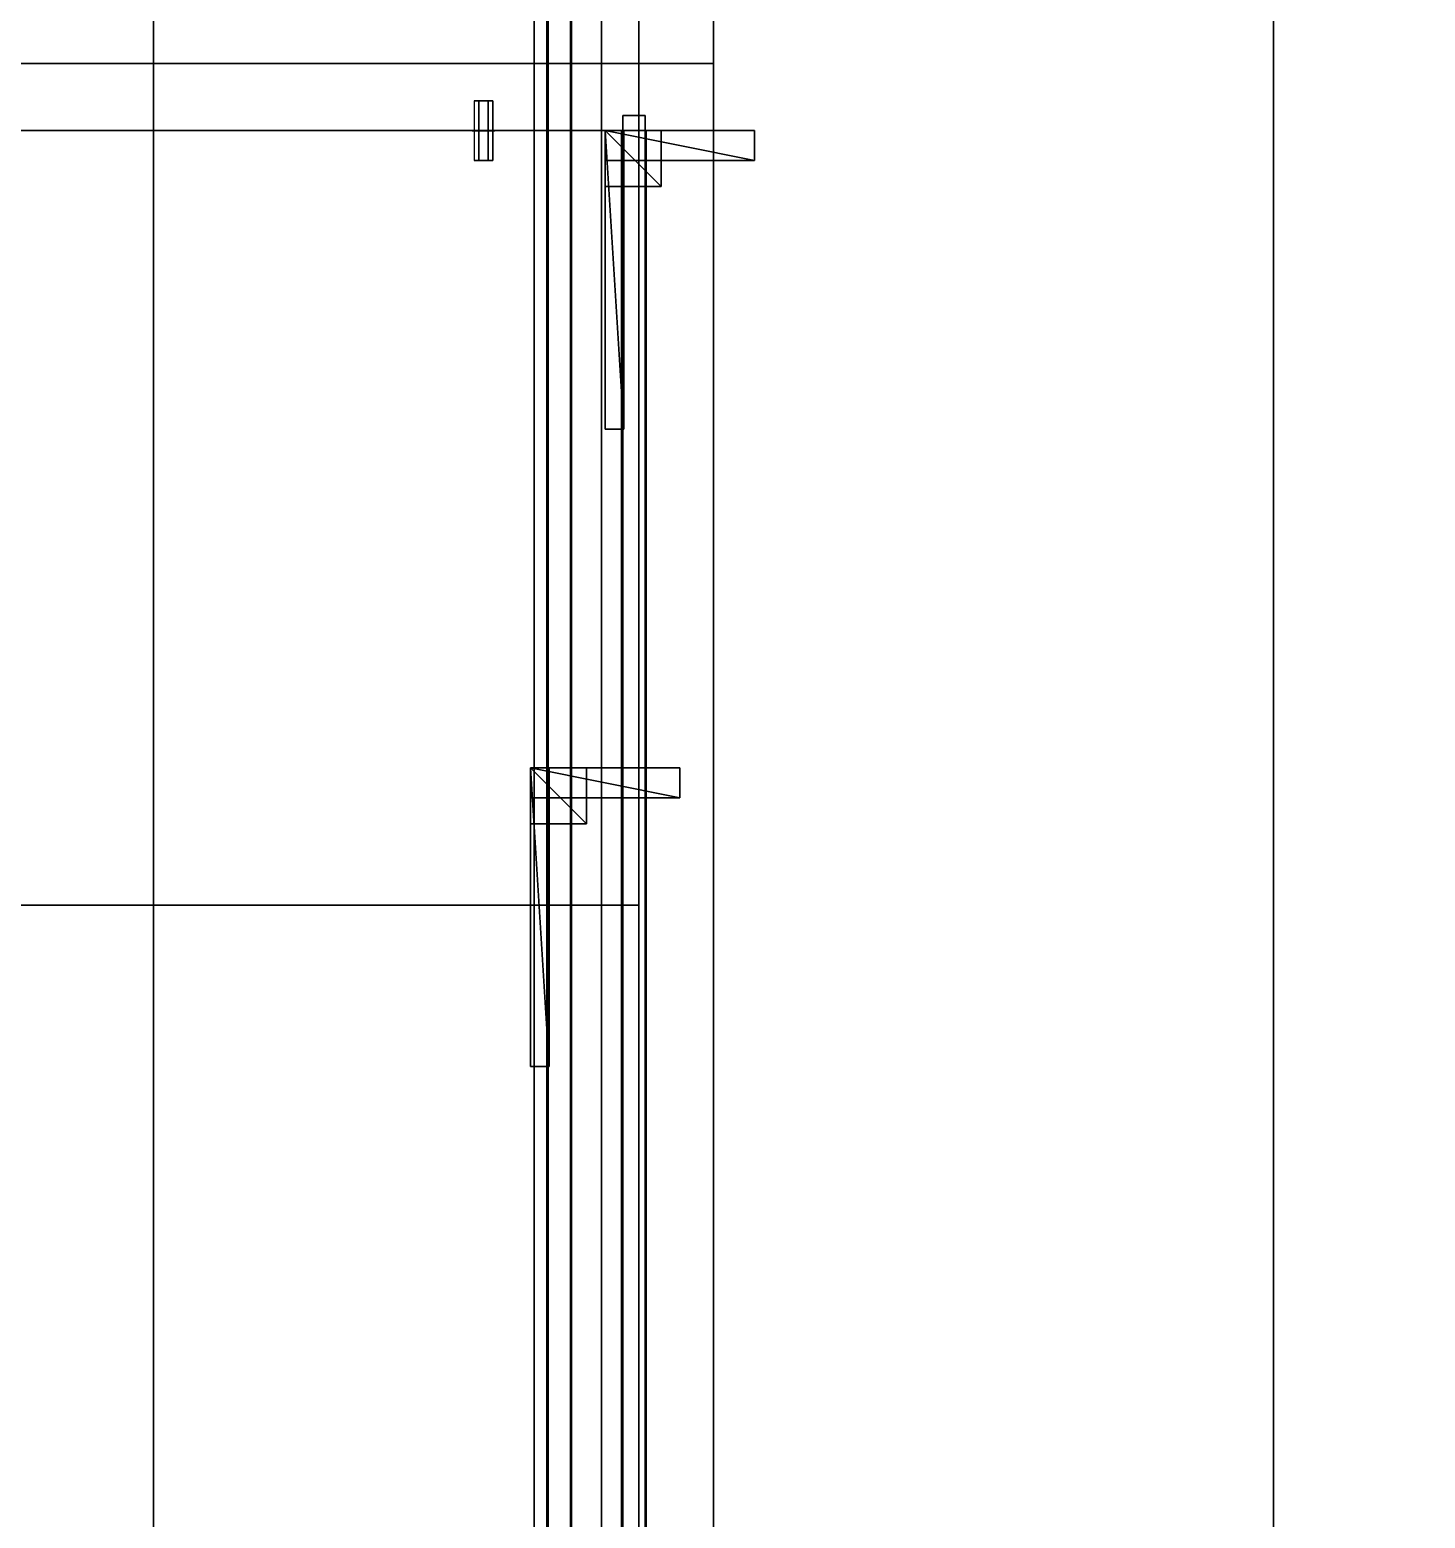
# Model space of a CAD drawing. Extents: x 0 to 4068, y -150 to 4325.
# Drawn here: x 1969.8 to 2343.7, y 3407.7 to 3806.5 of the extents above; entities that cross this region are included whole.
import ezdxf

# ---------------------------------------------------------------- set-up
doc = ezdxf.new("R2010")
doc.units = 0
for name, color, linetype in [('LAYER0', 7, 'CONTINUOUS'), ('LAYER413', 7, 'CONTINUOUS'), ('LAYER622', 2, 'CONTINUOUS'), ('LAYER623', 7, 'CONTINUOUS'), ('LAYER624', 253, 'CONTINUOUS'), ('LAYER625', 253, 'CONTINUOUS'), ('LAYER626', 253, 'CONTINUOUS'), ('LAYER627', 253, 'CONTINUOUS'), ('LAYER628', 253, 'CONTINUOUS'), ('LAYER629', 253, 'CONTINUOUS'), ('LAYER630', 7, 'CONTINUOUS'), ('LAYER642', 7, 'CONTINUOUS'), ('LAYER644', 7, 'CONTINUOUS'), ('LAYER651', 7, 'CONTINUOUS'), ('LAYER701', 7, 'CONTINUOUS'), ('LAYER710', 7, 'CONTINUOUS'), ('LAYER711', 253, 'CONTINUOUS'), ('LAYER712', 7, 'CONTINUOUS'), ('LAYER713', 253, 'CONTINUOUS'), ('LAYER715', 2, 'CONTINUOUS'), ('LAYER716', 7, 'CONTINUOUS'), ('LAYER717', 253, 'CONTINUOUS'), ('LAYER718', 253, 'CONTINUOUS'), ('LAYER719', 253, 'CONTINUOUS'), ('LAYER720', 253, 'CONTINUOUS'), ('LAYER721', 253, 'CONTINUOUS'), ('LAYER722', 253, 'CONTINUOUS'), ('LAYER723', 7, 'CONTINUOUS'), ('LAYER725', 254, 'CONTINUOUS'), ('LAYER738', 253, 'CONTINUOUS'), ('LAYER740', 45, 'CONTINUOUS'), ('LAYER741', 45, 'CONTINUOUS'), ('LAYER744', 45, 'CONTINUOUS'), ('LAYER783', 45, 'CONTINUOUS'), ('LAYER821', 19, 'CONTINUOUS'), ('LAYER822', 19, 'CONTINUOUS'), ('LAYER823', 19, 'CONTINUOUS')]:
    doc.layers.add(name, color=color, linetype=linetype)

msp = doc.modelspace()

# ---------------------------------------------------------------- linework, layer by layer
at = {"layer": 'LAYER0', "invisible_edges": 1}
for points in [[(4068, 4325, -5), (0, -150, -5), (0, 4325, -5), (4068, 4325, -5)], [(0, -150, -5), (4068, 4325, -5), (4068, -150, -5), (0, -150, -5)], [(4068, -150), (0, 4325), (0, -150), (4068, -150)], [(0, 4325), (4068, -150), (4068, 4325), (0, 4325)]]:
    msp.add_3dface(points, dxfattribs=at)
at = {"layer": 'LAYER413'}
for points, invisible_edges in [([(2303, 4325), (2153, 1439), (2153, 4175), (2303, 4325)], 1), ([(2153, 1439), (2303, 4325), (2303, 1571), (2153, 1439)], 1), ([(2153, 4175, 2410), (2303, 1571, 2410), (2303, 4325, 2410), (2153, 4175, 2410)], 1), ([(2303, 4325), (2303, 1571, 2410), (2303, 1571), (2303, 4325)], 1), ([(2303, 1571, 2410), (2303, 4325), (2303, 4325, 2410), (2303, 1571, 2410)], 1), ([(2153, 4175), (2153, 3229.5, 1569.5), (2153, 3985.5, 1122.5), (2153, 4175)], 7), ([(2153, 4175), (2153, 3169.5, 1569.5), (2153, 3229.5, 1569.5), (2153, 4175)], 5), ([(2153, 4175), (2153, 2690.5, 2065.5), (2153, 3169.5, 1569.5), (2153, 4175)], 7), ([(2153, 4175), (2153, 2630.5, 2065.5), (2153, 2690.5, 2065.5), (2153, 4175)], 5), ([(2153, 4175), (2153, 2084.5, 717.5), (2153, 2630.5, 2065.5), (2153, 4175)], 7), ([(2153, 4175), (2153, 2024.5, 717.5), (2153, 2084.5, 717.5), (2153, 4175)], 5), ([(2153, 1439), (2153, 2024.5, 717.5), (2153, 4175), (2153, 1439)], 3), ([(2153, 3229.5, 1569.5), (2153, 4175, 2410), (2153, 3985.5, 1202.5), (2153, 3229.5, 1569.5)], 7), ([(2153, 3229.5, 1649.5), (2153, 4175, 2410), (2153, 3229.5, 1569.5), (2153, 3229.5, 1649.5)], 3), ([(2153, 3169.5, 1649.5), (2153, 4175, 2410), (2153, 3229.5, 1649.5), (2153, 3169.5, 1649.5)], 3), ([(2153, 2690.5, 2065.5), (2153, 4175, 2410), (2153, 3169.5, 1649.5), (2153, 2690.5, 2065.5)], 7), ([(2153, 2690.5, 2145.5), (2153, 4175, 2410), (2153, 2690.5, 2065.5), (2153, 2690.5, 2145.5)], 3), ([(2153, 2630.5, 2145.5), (2153, 4175, 2410), (2153, 2690.5, 2145.5), (2153, 2630.5, 2145.5)], 3), ([(2153, 2630.5, 2145.5), (2153, 1439, 2410), (2153, 4175, 2410), (2153, 2630.5, 2145.5)], 5), ([(2303, 1571, 2410), (2153, 4175, 2410), (2153, 1439, 2410), (2303, 1571, 2410)], 1), ([(2153, 3985.5, 1122.5), (2153, 3229.5, 1569.5), (2153, 3985.5, 1202.5), (2153, 3985.5, 1122.5)], 3)]:
    msp.add_3dface(points, dxfattribs=dict(at, invisible_edges=invisible_edges))
at = {"layer": 'LAYER622'}
for points in [[(2104, 3528.75, 827), (2109, 3528.75, 827), (2104, 3608.75, 827), (2104, 3528.75, 827)], [(2104, 3608.75, 827), (2109, 3528.75, 827), (2109, 3608.75, 827), (2104, 3608.75, 827)], [(2104, 3608.75, 827), (2109, 3608.75, 827), (2104, 3608.75, 804), (2104, 3608.75, 827)], [(2104, 3608.75, 804), (2109, 3608.75, 827), (2109, 3608.75, 804), (2104, 3608.75, 804)], [(2104, 3528.75, 827), (2104, 3608.75, 827), (2104, 3528.75, 804), (2104, 3528.75, 827)], [(2104, 3528.75, 804), (2104, 3608.75, 827), (2104, 3608.75, 804), (2104, 3528.75, 804)], [(2104, 3528.75, 804), (2104, 3608.75, 804), (2109, 3528.75, 804), (2104, 3528.75, 804)], [(2109, 3528.75, 804), (2104, 3608.75, 804), (2109, 3608.75, 804), (2109, 3528.75, 804)], [(2109, 3528.75, 804), (2109, 3608.75, 804), (2109, 3528.75, 827), (2109, 3528.75, 804)], [(2109, 3528.75, 827), (2109, 3608.75, 804), (2109, 3608.75, 827), (2109, 3528.75, 827)], [(2104, 3528.75, 804), (2109, 3528.75, 804), (2104, 3528.75, 827), (2104, 3528.75, 804)], [(2104, 3528.75, 827), (2109, 3528.75, 804), (2109, 3528.75, 827), (2104, 3528.75, 827)]]:
    msp.add_3dface(points, dxfattribs=at)
at = {"layer": 'LAYER623', "invisible_edges": 1}
for points in [[(2104, 3608.75, 804), (2104, 3528.75, 827), (2104, 3608.75, 827), (2104, 3608.75, 804)], [(2104, 3528.75, 827), (2104, 3608.75, 804), (2104, 3528.75, 804), (2104, 3528.75, 827)], [(2109, 3608.75, 827), (2104, 3528.75, 827), (2109, 3528.75, 827), (2109, 3608.75, 827)], [(2104, 3528.75, 827), (2109, 3608.75, 827), (2104, 3608.75, 827), (2104, 3528.75, 827)], [(2104, 3608.75, 804), (2109, 3528.75, 804), (2104, 3528.75, 804), (2104, 3608.75, 804)], [(2109, 3528.75, 804), (2104, 3608.75, 804), (2109, 3608.75, 804), (2109, 3528.75, 804)], [(2109, 3608.75, 827), (2104, 3608.75, 804), (2104, 3608.75, 827), (2109, 3608.75, 827)], [(2104, 3608.75, 804), (2109, 3608.75, 827), (2109, 3608.75, 804), (2104, 3608.75, 804)], [(2109, 3528.75, 804), (2109, 3608.75, 827), (2109, 3528.75, 827), (2109, 3528.75, 804)], [(2109, 3608.75, 827), (2109, 3528.75, 804), (2109, 3608.75, 804), (2109, 3608.75, 827)], [(2109, 3528.75, 804), (2104, 3528.75, 827), (2104, 3528.75, 804), (2109, 3528.75, 804)], [(2104, 3528.75, 827), (2109, 3528.75, 804), (2109, 3528.75, 827), (2104, 3528.75, 827)]]:
    msp.add_3dface(points, dxfattribs=at)
at = {"layer": 'LAYER624'}
for points in [[(2104, 3593.75, 827), (2119, 3593.75, 827), (2104, 3608.75, 827), (2104, 3593.75, 827)], [(2104, 3608.75, 827), (2119, 3593.75, 827), (2119, 3608.75, 827), (2104, 3608.75, 827)], [(2104, 3608.75, 827), (2119, 3608.75, 827), (2104, 3608.75, 812), (2104, 3608.75, 827)], [(2104, 3608.75, 812), (2119, 3608.75, 827), (2119, 3608.75, 812), (2104, 3608.75, 812)], [(2104, 3593.75, 827), (2104, 3608.75, 827), (2104, 3593.75, 812), (2104, 3593.75, 827)], [(2104, 3593.75, 812), (2104, 3608.75, 827), (2104, 3608.75, 812), (2104, 3593.75, 812)], [(2104, 3593.75, 812), (2104, 3608.75, 812), (2119, 3593.75, 812), (2104, 3593.75, 812)], [(2119, 3593.75, 812), (2104, 3608.75, 812), (2119, 3608.75, 812), (2119, 3593.75, 812)], [(2119, 3593.75, 812), (2119, 3608.75, 812), (2119, 3593.75, 827), (2119, 3593.75, 812)], [(2119, 3593.75, 827), (2119, 3608.75, 812), (2119, 3608.75, 827), (2119, 3593.75, 827)], [(2104, 3593.75, 812), (2119, 3593.75, 812), (2104, 3593.75, 827), (2104, 3593.75, 812)], [(2104, 3593.75, 827), (2119, 3593.75, 812), (2119, 3593.75, 827), (2104, 3593.75, 827)]]:
    msp.add_3dface(points, dxfattribs=at)
at = {"layer": 'LAYER625'}
for points in [[(2104, 3593.75, 827), (2119, 3593.75, 827), (2104, 3608.75, 827), (2104, 3593.75, 827)], [(2104, 3608.75, 827), (2119, 3593.75, 827), (2119, 3608.75, 827), (2104, 3608.75, 827)], [(2104, 3608.75, 827), (2119, 3608.75, 827), (2104, 3608.75, 812), (2104, 3608.75, 827)], [(2104, 3608.75, 812), (2119, 3608.75, 827), (2119, 3608.75, 812), (2104, 3608.75, 812)], [(2104, 3593.75, 827), (2104, 3608.75, 827), (2104, 3593.75, 812), (2104, 3593.75, 827)], [(2104, 3593.75, 812), (2104, 3608.75, 827), (2104, 3608.75, 812), (2104, 3593.75, 812)], [(2104, 3593.75, 812), (2104, 3608.75, 812), (2119, 3593.75, 812), (2104, 3593.75, 812)], [(2119, 3593.75, 812), (2104, 3608.75, 812), (2119, 3608.75, 812), (2119, 3593.75, 812)], [(2119, 3593.75, 812), (2119, 3608.75, 812), (2119, 3593.75, 827), (2119, 3593.75, 812)], [(2119, 3593.75, 827), (2119, 3608.75, 812), (2119, 3608.75, 827), (2119, 3593.75, 827)], [(2104, 3593.75, 812), (2119, 3593.75, 812), (2104, 3593.75, 827), (2104, 3593.75, 812)], [(2104, 3593.75, 827), (2119, 3593.75, 812), (2119, 3593.75, 827), (2104, 3593.75, 827)]]:
    msp.add_3dface(points, dxfattribs=at)
at = {"layer": 'LAYER626'}
for points in [[(2104, 3593.75, 827), (2119, 3593.75, 827), (2104, 3608.75, 827), (2104, 3593.75, 827)], [(2104, 3608.75, 827), (2119, 3593.75, 827), (2119, 3608.75, 827), (2104, 3608.75, 827)], [(2104, 3608.75, 827), (2119, 3608.75, 827), (2104, 3608.75, 812), (2104, 3608.75, 827)], [(2104, 3608.75, 812), (2119, 3608.75, 827), (2119, 3608.75, 812), (2104, 3608.75, 812)], [(2104, 3593.75, 827), (2104, 3608.75, 827), (2104, 3593.75, 812), (2104, 3593.75, 827)], [(2104, 3593.75, 812), (2104, 3608.75, 827), (2104, 3608.75, 812), (2104, 3593.75, 812)], [(2104, 3593.75, 812), (2104, 3608.75, 812), (2119, 3593.75, 812), (2104, 3593.75, 812)], [(2119, 3593.75, 812), (2104, 3608.75, 812), (2119, 3608.75, 812), (2119, 3593.75, 812)], [(2119, 3593.75, 812), (2119, 3608.75, 812), (2119, 3593.75, 827), (2119, 3593.75, 812)], [(2119, 3593.75, 827), (2119, 3608.75, 812), (2119, 3608.75, 827), (2119, 3593.75, 827)], [(2104, 3593.75, 812), (2119, 3593.75, 812), (2104, 3593.75, 827), (2104, 3593.75, 812)], [(2104, 3593.75, 827), (2119, 3593.75, 812), (2119, 3593.75, 827), (2104, 3593.75, 827)]]:
    msp.add_3dface(points, dxfattribs=at)
at = {"layer": 'LAYER627'}
for points in [[(2104, 3593.75, 827), (2119, 3593.75, 827), (2104, 3608.75, 827), (2104, 3593.75, 827)], [(2104, 3608.75, 827), (2119, 3593.75, 827), (2119, 3608.75, 827), (2104, 3608.75, 827)], [(2104, 3608.75, 827), (2119, 3608.75, 827), (2104, 3608.75, 812), (2104, 3608.75, 827)], [(2104, 3608.75, 812), (2119, 3608.75, 827), (2119, 3608.75, 812), (2104, 3608.75, 812)], [(2104, 3593.75, 827), (2104, 3608.75, 827), (2104, 3593.75, 812), (2104, 3593.75, 827)], [(2104, 3593.75, 812), (2104, 3608.75, 827), (2104, 3608.75, 812), (2104, 3593.75, 812)], [(2104, 3593.75, 812), (2104, 3608.75, 812), (2119, 3593.75, 812), (2104, 3593.75, 812)], [(2119, 3593.75, 812), (2104, 3608.75, 812), (2119, 3608.75, 812), (2119, 3593.75, 812)], [(2119, 3593.75, 812), (2119, 3608.75, 812), (2119, 3593.75, 827), (2119, 3593.75, 812)], [(2119, 3593.75, 827), (2119, 3608.75, 812), (2119, 3608.75, 827), (2119, 3593.75, 827)], [(2104, 3593.75, 812), (2119, 3593.75, 812), (2104, 3593.75, 827), (2104, 3593.75, 812)], [(2104, 3593.75, 827), (2119, 3593.75, 812), (2119, 3593.75, 827), (2104, 3593.75, 827)]]:
    msp.add_3dface(points, dxfattribs=at)
at = {"layer": 'LAYER628'}
for points in [[(2104, 3600.75, 827), (2144, 3600.75, 827), (2104, 3608.75, 827), (2104, 3600.75, 827)], [(2104, 3608.75, 827), (2144, 3600.75, 827), (2144, 3608.75, 827), (2104, 3608.75, 827)], [(2104, 3608.75, 827), (2144, 3608.75, 827), (2104, 3608.75, 819), (2104, 3608.75, 827)], [(2104, 3608.75, 819), (2144, 3608.75, 827), (2144, 3608.75, 819), (2104, 3608.75, 819)], [(2104, 3600.75, 827), (2104, 3608.75, 827), (2104, 3600.75, 819), (2104, 3600.75, 827)], [(2104, 3600.75, 819), (2104, 3608.75, 827), (2104, 3608.75, 819), (2104, 3600.75, 819)], [(2104, 3600.75, 819), (2104, 3608.75, 819), (2144, 3600.75, 819), (2104, 3600.75, 819)], [(2144, 3600.75, 819), (2104, 3608.75, 819), (2144, 3608.75, 819), (2144, 3600.75, 819)], [(2144, 3600.75, 819), (2144, 3608.75, 819), (2144, 3600.75, 827), (2144, 3600.75, 819)], [(2144, 3600.75, 827), (2144, 3608.75, 819), (2144, 3608.75, 827), (2144, 3600.75, 827)], [(2104, 3600.75, 819), (2144, 3600.75, 819), (2104, 3600.75, 827), (2104, 3600.75, 819)], [(2104, 3600.75, 827), (2144, 3600.75, 819), (2144, 3600.75, 827), (2104, 3600.75, 827)]]:
    msp.add_3dface(points, dxfattribs=at)
at = {"layer": 'LAYER629'}
for points in [[(2104, 3528.75, 827), (2109, 3528.75, 827), (2104, 3608.75, 827), (2104, 3528.75, 827)], [(2104, 3608.75, 827), (2109, 3528.75, 827), (2109, 3608.75, 827), (2104, 3608.75, 827)], [(2104, 3608.75, 827), (2109, 3608.75, 827), (2104, 3608.75, 811), (2104, 3608.75, 827)], [(2104, 3608.75, 811), (2109, 3608.75, 827), (2109, 3608.75, 811), (2104, 3608.75, 811)], [(2104, 3528.75, 827), (2104, 3608.75, 827), (2104, 3528.75, 811), (2104, 3528.75, 827)], [(2104, 3528.75, 811), (2104, 3608.75, 827), (2104, 3608.75, 811), (2104, 3528.75, 811)], [(2104, 3528.75, 811), (2104, 3608.75, 811), (2109, 3528.75, 811), (2104, 3528.75, 811)], [(2109, 3528.75, 811), (2104, 3608.75, 811), (2109, 3608.75, 811), (2109, 3528.75, 811)], [(2109, 3528.75, 811), (2109, 3608.75, 811), (2109, 3528.75, 827), (2109, 3528.75, 811)], [(2109, 3528.75, 827), (2109, 3608.75, 811), (2109, 3608.75, 827), (2109, 3528.75, 827)], [(2104, 3528.75, 811), (2109, 3528.75, 811), (2104, 3528.75, 827), (2104, 3528.75, 811)], [(2104, 3528.75, 827), (2109, 3528.75, 811), (2109, 3528.75, 827), (2104, 3528.75, 827)]]:
    msp.add_3dface(points, dxfattribs=at)
at = {"layer": 'LAYER630', "invisible_edges": 1}
for points in [[(2133, 3030.5, 149), (1615, 4107, 149), (2133, 4107, 149), (2133, 3030.5, 149)], [(1615, 4107, 149), (2133, 3030.5, 149), (1615, 3030.5, 149), (1615, 4107, 149)], [(1615, 3030.5, 167), (2133, 4107, 167), (1615, 4107, 167), (1615, 3030.5, 167)], [(2133, 4107, 167), (1615, 3030.5, 167), (2133, 3030.5, 167), (2133, 4107, 167)], [(2133, 4107, 167), (2133, 3030.5, 149), (2133, 4107, 149), (2133, 4107, 167)], [(2133, 3030.5, 149), (2133, 4107, 167), (2133, 3030.5, 167), (2133, 3030.5, 149)]]:
    msp.add_3dface(points, dxfattribs=at)
at = {"layer": 'LAYER642', "invisible_edges": 1}
for points in [[(2108.7, 4111, 867.5), (2114.7, 3026.5, 867.5), (2114.7, 4111, 867.5), (2108.7, 4111, 867.5)], [(2114.7, 3026.5, 867.5), (2108.7, 4111, 867.5), (2108.7, 3026.5, 867.5), (2114.7, 3026.5, 867.5)], [(2108.7, 3026.5, 163), (2114.7, 4111, 163), (2114.7, 3026.5, 163), (2108.7, 3026.5, 163)], [(2114.7, 4111, 163), (2108.7, 3026.5, 163), (2108.7, 4111, 163), (2114.7, 4111, 163)], [(2108.7, 4111, 867.5), (2108.7, 3026.5, 163), (2108.7, 3026.5, 867.5), (2108.7, 4111, 867.5)], [(2108.7, 3026.5, 163), (2108.7, 4111, 867.5), (2108.7, 4111, 163), (2108.7, 3026.5, 163)], [(2114.7, 4111, 163), (2114.7, 3026.5, 867.5), (2114.7, 3026.5, 163), (2114.7, 4111, 163)], [(2114.7, 3026.5, 867.5), (2114.7, 4111, 163), (2114.7, 4111, 867.5), (2114.7, 3026.5, 867.5)]]:
    msp.add_3dface(points, dxfattribs=at)
at = {"layer": 'LAYER644', "invisible_edges": 1}
for points in [[(2115, 4107, 867.5), (2133, 3030.5, 867.5), (2133, 4107, 867.5), (2115, 4107, 867.5)], [(2133, 3030.5, 867.5), (2115, 4107, 867.5), (2115, 3030.5, 867.5), (2133, 3030.5, 867.5)], [(2115, 3030.5, 747.5), (2133, 4107, 747.5), (2133, 3030.5, 747.5), (2115, 3030.5, 747.5)], [(2133, 4107, 747.5), (2115, 3030.5, 747.5), (2115, 4107, 747.5), (2133, 4107, 747.5)], [(2115, 4107, 867.5), (2115, 3030.5, 747.5), (2115, 3030.5, 867.5), (2115, 4107, 867.5)], [(2115, 3030.5, 747.5), (2115, 4107, 867.5), (2115, 4107, 747.5), (2115, 3030.5, 747.5)], [(2133, 4107, 747.5), (2133, 3030.5, 867.5), (2133, 3030.5, 747.5), (2133, 4107, 747.5)], [(2133, 3030.5, 867.5), (2133, 4107, 747.5), (2133, 4107, 867.5), (2133, 3030.5, 867.5)]]:
    msp.add_3dface(points, dxfattribs=at)
at = {"layer": 'LAYER651', "invisible_edges": 1}
for points in [[(2108.4, 3030.5, 499), (1715, 4107, 499), (2108.4, 4107, 499), (2108.4, 3030.5, 499)], [(1715, 4107, 499), (2108.4, 3030.5, 499), (1715, 3030.5, 499), (1715, 4107, 499)], [(1715, 3030.5, 517), (2108.4, 4107, 517), (1715, 4107, 517), (1715, 3030.5, 517)], [(2108.4, 4107, 517), (1715, 3030.5, 517), (2108.4, 3030.5, 517), (2108.4, 4107, 517)], [(2108.4, 4107, 517), (2108.4, 3030.5, 499), (2108.4, 4107, 499), (2108.4, 4107, 517)], [(2108.4, 3030.5, 499), (2108.4, 4107, 517), (2108.4, 3030.5, 517), (2108.4, 3030.5, 499)]]:
    msp.add_3dface(points, dxfattribs=at)
at = {"layer": 'LAYER701', "invisible_edges": 1}
for points in [[(2135, 3779.5, 2341), (2153, 3779.5, 2221), (2135, 3779.5, 2221), (2135, 3779.5, 2341)], [(2153, 3779.5, 2221), (2135, 3779.5, 2341), (2153, 3779.5, 2341), (2153, 3779.5, 2221)], [(2135, 3065.5, 2221), (2153, 3779.5, 2221), (2153, 3065.5, 2221), (2135, 3065.5, 2221)], [(2153, 3779.5, 2221), (2135, 3065.5, 2221), (2135, 3779.5, 2221), (2153, 3779.5, 2221)], [(2135, 3779.5, 2341), (2153, 3065.5, 2341), (2153, 3779.5, 2341), (2135, 3779.5, 2341)], [(2153, 3065.5, 2341), (2135, 3779.5, 2341), (2135, 3065.5, 2341), (2153, 3065.5, 2341)], [(2135, 3065.5, 2221), (2135, 3779.5, 2341), (2135, 3779.5, 2221), (2135, 3065.5, 2221)], [(2135, 3779.5, 2341), (2135, 3065.5, 2221), (2135, 3065.5, 2341), (2135, 3779.5, 2341)], [(2153, 3065.5, 2341), (2153, 3779.5, 2221), (2153, 3779.5, 2341), (2153, 3065.5, 2341)], [(2153, 3779.5, 2221), (2153, 3065.5, 2341), (2153, 3065.5, 2221), (2153, 3779.5, 2221)]]:
    msp.add_3dface(points, dxfattribs=at)
at = {"layer": 'LAYER710', "invisible_edges": 1}
for points in [[(2153, 3779.5, 2359), (1803, 3065.5, 2359), (2153, 3065.5, 2359), (2153, 3779.5, 2359)], [(1803, 3065.5, 2359), (2153, 3779.5, 2359), (1803, 3779.5, 2359), (1803, 3065.5, 2359)], [(2153, 3779.5, 2359), (1803, 3779.5, 2341), (1803, 3779.5, 2359), (2153, 3779.5, 2359)], [(1803, 3779.5, 2341), (2153, 3779.5, 2359), (2153, 3779.5, 2341), (1803, 3779.5, 2341)], [(1803, 3779.5, 2341), (2153, 3065.5, 2341), (1803, 3065.5, 2341), (1803, 3779.5, 2341)], [(2153, 3065.5, 2341), (1803, 3779.5, 2341), (2153, 3779.5, 2341), (2153, 3065.5, 2341)], [(2153, 3065.5, 2341), (2153, 3779.5, 2359), (2153, 3065.5, 2359), (2153, 3065.5, 2341)], [(2153, 3779.5, 2359), (2153, 3065.5, 2341), (2153, 3779.5, 2341), (2153, 3779.5, 2359)]]:
    msp.add_3dface(points, dxfattribs=at)
at = {"layer": 'LAYER711', "invisible_edges": 1}
for points in [[(2153, 3065.5, 1701), (1803, 3779.5, 1701), (2153, 3779.5, 1701), (2153, 3065.5, 1701)], [(1803, 3779.5, 1701), (2153, 3065.5, 1701), (1803, 3065.5, 1701), (1803, 3779.5, 1701)], [(2153, 3779.5, 1719), (1803, 3779.5, 1701), (1803, 3779.5, 1719), (2153, 3779.5, 1719)], [(1803, 3779.5, 1701), (2153, 3779.5, 1719), (2153, 3779.5, 1701), (1803, 3779.5, 1701)], [(1803, 3065.5, 1719), (2153, 3779.5, 1719), (1803, 3779.5, 1719), (1803, 3065.5, 1719)], [(2153, 3779.5, 1719), (1803, 3065.5, 1719), (2153, 3065.5, 1719), (2153, 3779.5, 1719)], [(2153, 3779.5, 1719), (2153, 3065.5, 1701), (2153, 3779.5, 1701), (2153, 3779.5, 1719)], [(2153, 3065.5, 1701), (2153, 3779.5, 1719), (2153, 3065.5, 1719), (2153, 3065.5, 1701)]]:
    msp.add_3dface(points, dxfattribs=at)
at = {"layer": 'LAYER712', "invisible_edges": 1}
for points in [[(2128.7, 3783.5, 2345), (2134.7, 3061.5, 2345), (2134.7, 3783.5, 2345), (2128.7, 3783.5, 2345)], [(2134.7, 3061.5, 2345), (2128.7, 3783.5, 2345), (2128.7, 3061.5, 2345), (2134.7, 3061.5, 2345)], [(2134.7, 3783.5, 1715), (2128.7, 3783.5, 2345), (2134.7, 3783.5, 2345), (2134.7, 3783.5, 1715)], [(2128.7, 3783.5, 2345), (2134.7, 3783.5, 1715), (2128.7, 3783.5, 1715), (2128.7, 3783.5, 2345)], [(2128.7, 3061.5, 1715), (2134.7, 3783.5, 1715), (2134.7, 3061.5, 1715), (2128.7, 3061.5, 1715)], [(2134.7, 3783.5, 1715), (2128.7, 3061.5, 1715), (2128.7, 3783.5, 1715), (2134.7, 3783.5, 1715)], [(2128.7, 3783.5, 2345), (2128.7, 3061.5, 1715), (2128.7, 3061.5, 2345), (2128.7, 3783.5, 2345)], [(2128.7, 3061.5, 1715), (2128.7, 3783.5, 2345), (2128.7, 3783.5, 1715), (2128.7, 3061.5, 1715)], [(2134.7, 3783.5, 1715), (2134.7, 3061.5, 2345), (2134.7, 3061.5, 1715), (2134.7, 3783.5, 1715)], [(2134.7, 3061.5, 2345), (2134.7, 3783.5, 1715), (2134.7, 3783.5, 2345), (2134.7, 3061.5, 2345)]]:
    msp.add_3dface(points, dxfattribs=at)
at = {"layer": 'LAYER713', "invisible_edges": 1}
for points in [[(2153, 3797.5, 1700), (1803, 3779.5, 1700), (1803, 3797.5, 1700), (2153, 3797.5, 1700)], [(1803, 3779.5, 1700), (2153, 3797.5, 1700), (2153, 3779.5, 1700), (1803, 3779.5, 1700)], [(2153, 3779.5, 2360), (1803, 3797.5, 2360), (1803, 3779.5, 2360), (2153, 3779.5, 2360)], [(1803, 3797.5, 2360), (2153, 3779.5, 2360), (2153, 3797.5, 2360), (1803, 3797.5, 2360)], [(1803, 3797.5, 2360), (2153, 3797.5, 1700), (1803, 3797.5, 1700), (1803, 3797.5, 2360)], [(2153, 3797.5, 1700), (1803, 3797.5, 2360), (2153, 3797.5, 2360), (2153, 3797.5, 1700)], [(2153, 3797.5, 1700), (2153, 3779.5, 2360), (2153, 3779.5, 1700), (2153, 3797.5, 1700)], [(2153, 3779.5, 2360), (2153, 3797.5, 1700), (2153, 3797.5, 2360), (2153, 3779.5, 2360)], [(2153, 3779.5, 2360), (1803, 3779.5, 1700), (2153, 3779.5, 1700), (2153, 3779.5, 2360)], [(1803, 3779.5, 1700), (2153, 3779.5, 2360), (1803, 3779.5, 2360), (1803, 3779.5, 1700)]]:
    msp.add_3dface(points, dxfattribs=at)
at = {"layer": 'LAYER715'}
for points in [[(2124, 3699.5, 2318), (2129, 3699.5, 2318), (2124, 3779.5, 2318), (2124, 3699.5, 2318)], [(2124, 3779.5, 2318), (2129, 3699.5, 2318), (2129, 3779.5, 2318), (2124, 3779.5, 2318)], [(2124, 3779.5, 2318), (2129, 3779.5, 2318), (2124, 3779.5, 2295), (2124, 3779.5, 2318)], [(2124, 3779.5, 2295), (2129, 3779.5, 2318), (2129, 3779.5, 2295), (2124, 3779.5, 2295)], [(2124, 3699.5, 2318), (2124, 3779.5, 2318), (2124, 3699.5, 2295), (2124, 3699.5, 2318)], [(2124, 3699.5, 2295), (2124, 3779.5, 2318), (2124, 3779.5, 2295), (2124, 3699.5, 2295)], [(2124, 3699.5, 2295), (2124, 3779.5, 2295), (2129, 3699.5, 2295), (2124, 3699.5, 2295)], [(2129, 3699.5, 2295), (2124, 3779.5, 2295), (2129, 3779.5, 2295), (2129, 3699.5, 2295)], [(2129, 3699.5, 2295), (2129, 3779.5, 2295), (2129, 3699.5, 2318), (2129, 3699.5, 2295)], [(2129, 3699.5, 2318), (2129, 3779.5, 2295), (2129, 3779.5, 2318), (2129, 3699.5, 2318)], [(2124, 3699.5, 2295), (2129, 3699.5, 2295), (2124, 3699.5, 2318), (2124, 3699.5, 2295)], [(2124, 3699.5, 2318), (2129, 3699.5, 2295), (2129, 3699.5, 2318), (2124, 3699.5, 2318)]]:
    msp.add_3dface(points, dxfattribs=at)
at = {"layer": 'LAYER716', "invisible_edges": 1}
for points in [[(2124, 3779.5, 2295), (2124, 3699.5, 2318), (2124, 3779.5, 2318), (2124, 3779.5, 2295)], [(2124, 3699.5, 2318), (2124, 3779.5, 2295), (2124, 3699.5, 2295), (2124, 3699.5, 2318)], [(2129, 3779.5, 2318), (2124, 3699.5, 2318), (2129, 3699.5, 2318), (2129, 3779.5, 2318)], [(2124, 3699.5, 2318), (2129, 3779.5, 2318), (2124, 3779.5, 2318), (2124, 3699.5, 2318)], [(2124, 3779.5, 2295), (2129, 3699.5, 2295), (2124, 3699.5, 2295), (2124, 3779.5, 2295)], [(2129, 3699.5, 2295), (2124, 3779.5, 2295), (2129, 3779.5, 2295), (2129, 3699.5, 2295)], [(2129, 3779.5, 2318), (2124, 3779.5, 2295), (2124, 3779.5, 2318), (2129, 3779.5, 2318)], [(2124, 3779.5, 2295), (2129, 3779.5, 2318), (2129, 3779.5, 2295), (2124, 3779.5, 2295)], [(2129, 3699.5, 2295), (2129, 3779.5, 2318), (2129, 3699.5, 2318), (2129, 3699.5, 2295)], [(2129, 3779.5, 2318), (2129, 3699.5, 2295), (2129, 3779.5, 2295), (2129, 3779.5, 2318)], [(2129, 3699.5, 2295), (2124, 3699.5, 2318), (2124, 3699.5, 2295), (2129, 3699.5, 2295)], [(2124, 3699.5, 2318), (2129, 3699.5, 2295), (2129, 3699.5, 2318), (2124, 3699.5, 2318)]]:
    msp.add_3dface(points, dxfattribs=at)
at = {"layer": 'LAYER717'}
for points in [[(2124, 3764.5, 2318), (2139, 3764.5, 2318), (2124, 3779.5, 2318), (2124, 3764.5, 2318)], [(2124, 3779.5, 2318), (2139, 3764.5, 2318), (2139, 3779.5, 2318), (2124, 3779.5, 2318)], [(2124, 3779.5, 2318), (2139, 3779.5, 2318), (2124, 3779.5, 2303), (2124, 3779.5, 2318)], [(2124, 3779.5, 2303), (2139, 3779.5, 2318), (2139, 3779.5, 2303), (2124, 3779.5, 2303)], [(2124, 3764.5, 2318), (2124, 3779.5, 2318), (2124, 3764.5, 2303), (2124, 3764.5, 2318)], [(2124, 3764.5, 2303), (2124, 3779.5, 2318), (2124, 3779.5, 2303), (2124, 3764.5, 2303)], [(2124, 3764.5, 2303), (2124, 3779.5, 2303), (2139, 3764.5, 2303), (2124, 3764.5, 2303)], [(2139, 3764.5, 2303), (2124, 3779.5, 2303), (2139, 3779.5, 2303), (2139, 3764.5, 2303)], [(2139, 3764.5, 2303), (2139, 3779.5, 2303), (2139, 3764.5, 2318), (2139, 3764.5, 2303)], [(2139, 3764.5, 2318), (2139, 3779.5, 2303), (2139, 3779.5, 2318), (2139, 3764.5, 2318)], [(2124, 3764.5, 2303), (2139, 3764.5, 2303), (2124, 3764.5, 2318), (2124, 3764.5, 2303)], [(2124, 3764.5, 2318), (2139, 3764.5, 2303), (2139, 3764.5, 2318), (2124, 3764.5, 2318)]]:
    msp.add_3dface(points, dxfattribs=at)
at = {"layer": 'LAYER718'}
for points in [[(2124, 3764.5, 2318), (2139, 3764.5, 2318), (2124, 3779.5, 2318), (2124, 3764.5, 2318)], [(2124, 3779.5, 2318), (2139, 3764.5, 2318), (2139, 3779.5, 2318), (2124, 3779.5, 2318)], [(2124, 3779.5, 2318), (2139, 3779.5, 2318), (2124, 3779.5, 2303), (2124, 3779.5, 2318)], [(2124, 3779.5, 2303), (2139, 3779.5, 2318), (2139, 3779.5, 2303), (2124, 3779.5, 2303)], [(2124, 3764.5, 2318), (2124, 3779.5, 2318), (2124, 3764.5, 2303), (2124, 3764.5, 2318)], [(2124, 3764.5, 2303), (2124, 3779.5, 2318), (2124, 3779.5, 2303), (2124, 3764.5, 2303)], [(2124, 3764.5, 2303), (2124, 3779.5, 2303), (2139, 3764.5, 2303), (2124, 3764.5, 2303)], [(2139, 3764.5, 2303), (2124, 3779.5, 2303), (2139, 3779.5, 2303), (2139, 3764.5, 2303)], [(2139, 3764.5, 2303), (2139, 3779.5, 2303), (2139, 3764.5, 2318), (2139, 3764.5, 2303)], [(2139, 3764.5, 2318), (2139, 3779.5, 2303), (2139, 3779.5, 2318), (2139, 3764.5, 2318)], [(2124, 3764.5, 2303), (2139, 3764.5, 2303), (2124, 3764.5, 2318), (2124, 3764.5, 2303)], [(2124, 3764.5, 2318), (2139, 3764.5, 2303), (2139, 3764.5, 2318), (2124, 3764.5, 2318)]]:
    msp.add_3dface(points, dxfattribs=at)
at = {"layer": 'LAYER719'}
for points in [[(2124, 3764.5, 2318), (2139, 3764.5, 2318), (2124, 3779.5, 2318), (2124, 3764.5, 2318)], [(2124, 3779.5, 2318), (2139, 3764.5, 2318), (2139, 3779.5, 2318), (2124, 3779.5, 2318)], [(2124, 3779.5, 2318), (2139, 3779.5, 2318), (2124, 3779.5, 2303), (2124, 3779.5, 2318)], [(2124, 3779.5, 2303), (2139, 3779.5, 2318), (2139, 3779.5, 2303), (2124, 3779.5, 2303)], [(2124, 3764.5, 2318), (2124, 3779.5, 2318), (2124, 3764.5, 2303), (2124, 3764.5, 2318)], [(2124, 3764.5, 2303), (2124, 3779.5, 2318), (2124, 3779.5, 2303), (2124, 3764.5, 2303)], [(2124, 3764.5, 2303), (2124, 3779.5, 2303), (2139, 3764.5, 2303), (2124, 3764.5, 2303)], [(2139, 3764.5, 2303), (2124, 3779.5, 2303), (2139, 3779.5, 2303), (2139, 3764.5, 2303)], [(2139, 3764.5, 2303), (2139, 3779.5, 2303), (2139, 3764.5, 2318), (2139, 3764.5, 2303)], [(2139, 3764.5, 2318), (2139, 3779.5, 2303), (2139, 3779.5, 2318), (2139, 3764.5, 2318)], [(2124, 3764.5, 2303), (2139, 3764.5, 2303), (2124, 3764.5, 2318), (2124, 3764.5, 2303)], [(2124, 3764.5, 2318), (2139, 3764.5, 2303), (2139, 3764.5, 2318), (2124, 3764.5, 2318)]]:
    msp.add_3dface(points, dxfattribs=at)
at = {"layer": 'LAYER720'}
for points in [[(2124, 3764.5, 2318), (2139, 3764.5, 2318), (2124, 3779.5, 2318), (2124, 3764.5, 2318)], [(2124, 3779.5, 2318), (2139, 3764.5, 2318), (2139, 3779.5, 2318), (2124, 3779.5, 2318)], [(2124, 3779.5, 2318), (2139, 3779.5, 2318), (2124, 3779.5, 2303), (2124, 3779.5, 2318)], [(2124, 3779.5, 2303), (2139, 3779.5, 2318), (2139, 3779.5, 2303), (2124, 3779.5, 2303)], [(2124, 3764.5, 2318), (2124, 3779.5, 2318), (2124, 3764.5, 2303), (2124, 3764.5, 2318)], [(2124, 3764.5, 2303), (2124, 3779.5, 2318), (2124, 3779.5, 2303), (2124, 3764.5, 2303)], [(2124, 3764.5, 2303), (2124, 3779.5, 2303), (2139, 3764.5, 2303), (2124, 3764.5, 2303)], [(2139, 3764.5, 2303), (2124, 3779.5, 2303), (2139, 3779.5, 2303), (2139, 3764.5, 2303)], [(2139, 3764.5, 2303), (2139, 3779.5, 2303), (2139, 3764.5, 2318), (2139, 3764.5, 2303)], [(2139, 3764.5, 2318), (2139, 3779.5, 2303), (2139, 3779.5, 2318), (2139, 3764.5, 2318)], [(2124, 3764.5, 2303), (2139, 3764.5, 2303), (2124, 3764.5, 2318), (2124, 3764.5, 2303)], [(2124, 3764.5, 2318), (2139, 3764.5, 2303), (2139, 3764.5, 2318), (2124, 3764.5, 2318)]]:
    msp.add_3dface(points, dxfattribs=at)
at = {"layer": 'LAYER721'}
for points in [[(2124, 3771.5, 2318), (2164, 3771.5, 2318), (2124, 3779.5, 2318), (2124, 3771.5, 2318)], [(2124, 3779.5, 2318), (2164, 3771.5, 2318), (2164, 3779.5, 2318), (2124, 3779.5, 2318)], [(2124, 3779.5, 2318), (2164, 3779.5, 2318), (2124, 3779.5, 2310), (2124, 3779.5, 2318)], [(2124, 3779.5, 2310), (2164, 3779.5, 2318), (2164, 3779.5, 2310), (2124, 3779.5, 2310)], [(2124, 3771.5, 2318), (2124, 3779.5, 2318), (2124, 3771.5, 2310), (2124, 3771.5, 2318)], [(2124, 3771.5, 2310), (2124, 3779.5, 2318), (2124, 3779.5, 2310), (2124, 3771.5, 2310)], [(2124, 3771.5, 2310), (2124, 3779.5, 2310), (2164, 3771.5, 2310), (2124, 3771.5, 2310)], [(2164, 3771.5, 2310), (2124, 3779.5, 2310), (2164, 3779.5, 2310), (2164, 3771.5, 2310)], [(2164, 3771.5, 2310), (2164, 3779.5, 2310), (2164, 3771.5, 2318), (2164, 3771.5, 2310)], [(2164, 3771.5, 2318), (2164, 3779.5, 2310), (2164, 3779.5, 2318), (2164, 3771.5, 2318)], [(2124, 3771.5, 2310), (2164, 3771.5, 2310), (2124, 3771.5, 2318), (2124, 3771.5, 2310)], [(2124, 3771.5, 2318), (2164, 3771.5, 2310), (2164, 3771.5, 2318), (2124, 3771.5, 2318)]]:
    msp.add_3dface(points, dxfattribs=at)
at = {"layer": 'LAYER722'}
for points in [[(2124, 3699.5, 2318), (2129, 3699.5, 2318), (2124, 3779.5, 2318), (2124, 3699.5, 2318)], [(2124, 3779.5, 2318), (2129, 3699.5, 2318), (2129, 3779.5, 2318), (2124, 3779.5, 2318)], [(2124, 3779.5, 2318), (2129, 3779.5, 2318), (2124, 3779.5, 2302), (2124, 3779.5, 2318)], [(2124, 3779.5, 2302), (2129, 3779.5, 2318), (2129, 3779.5, 2302), (2124, 3779.5, 2302)], [(2124, 3699.5, 2318), (2124, 3779.5, 2318), (2124, 3699.5, 2302), (2124, 3699.5, 2318)], [(2124, 3699.5, 2302), (2124, 3779.5, 2318), (2124, 3779.5, 2302), (2124, 3699.5, 2302)], [(2124, 3699.5, 2302), (2124, 3779.5, 2302), (2129, 3699.5, 2302), (2124, 3699.5, 2302)], [(2129, 3699.5, 2302), (2124, 3779.5, 2302), (2129, 3779.5, 2302), (2129, 3699.5, 2302)], [(2129, 3699.5, 2302), (2129, 3779.5, 2302), (2129, 3699.5, 2318), (2129, 3699.5, 2302)], [(2129, 3699.5, 2318), (2129, 3779.5, 2302), (2129, 3779.5, 2318), (2129, 3699.5, 2318)], [(2124, 3699.5, 2302), (2129, 3699.5, 2302), (2124, 3699.5, 2318), (2124, 3699.5, 2302)], [(2124, 3699.5, 2318), (2129, 3699.5, 2302), (2129, 3699.5, 2318), (2124, 3699.5, 2318)]]:
    msp.add_3dface(points, dxfattribs=at)
at = {"layer": 'LAYER723', "invisible_edges": 1}
for points in [[(2128.4, 3065.5, 2021), (1823, 3779.5, 2021), (2128.4, 3779.5, 2021), (2128.4, 3065.5, 2021)], [(1823, 3779.5, 2021), (2128.4, 3065.5, 2021), (1823, 3065.5, 2021), (1823, 3779.5, 2021)], [(2128.4, 3779.5, 2039), (1823, 3779.5, 2021), (1823, 3779.5, 2039), (2128.4, 3779.5, 2039)], [(1823, 3779.5, 2021), (2128.4, 3779.5, 2039), (2128.4, 3779.5, 2021), (1823, 3779.5, 2021)], [(1823, 3065.5, 2039), (2128.4, 3779.5, 2039), (1823, 3779.5, 2039), (1823, 3065.5, 2039)], [(2128.4, 3779.5, 2039), (1823, 3065.5, 2039), (2128.4, 3065.5, 2039), (2128.4, 3779.5, 2039)], [(2128.4, 3779.5, 2039), (2128.4, 3065.5, 2021), (2128.4, 3779.5, 2021), (2128.4, 3779.5, 2039)], [(2128.4, 3065.5, 2021), (2128.4, 3779.5, 2039), (2128.4, 3065.5, 2039), (2128.4, 3065.5, 2021)]]:
    msp.add_3dface(points, dxfattribs=at)
at = {"layer": 'LAYER725'}
for points in [[(2088.9, 3787.5, 2018.5), (2093.9, 3787.5, 2018.5), (2092.65, 3787.5, 2020.665), (2090.15, 3787.5, 2020.665)], [(2088.9, 3787.5, 2018.5), (2090.15, 3787.5, 2016.335), (2092.65, 3787.5, 2016.335), (2093.9, 3787.5, 2018.5)], [(2094.4, 3779.55, 2018.5), (2088.4, 3779.55, 2018.5), (2089.9, 3779.55, 2021.098), (2092.9, 3779.55, 2021.098)], [(2094.4, 3779.55, 2018.5), (2088.4, 3779.55, 2018.5), (2089.9, 3779.55, 2015.902), (2092.9, 3779.55, 2015.902)], [(2094.4, 3779.45, 2018.5), (2088.4, 3779.45, 2018.5), (2089.9, 3779.45, 2021.098), (2092.9, 3779.45, 2021.098)], [(2094.4, 3779.45, 2018.5), (2088.4, 3779.45, 2018.5), (2089.9, 3779.45, 2015.902), (2092.9, 3779.45, 2015.902)], [(2088.9, 3771.5, 2018.5), (2093.9, 3771.5, 2018.5), (2092.65, 3771.5, 2020.665), (2090.15, 3771.5, 2020.665)], [(2088.9, 3771.5, 2018.5), (2090.15, 3771.5, 2016.335), (2092.65, 3771.5, 2016.335), (2093.9, 3771.5, 2018.5)]]:
    msp.add_3dface(points, dxfattribs=at)
at = {"layer": 'LAYER738', "invisible_edges": 1}
for points in [[(2153, 3797.5, 2420), (1821, 3797.5, 2360), (1821, 3797.5, 2420), (2153, 3797.5, 2420)], [(1821, 3797.5, 2360), (2153, 3797.5, 2420), (2153, 3797.5, 2360), (1821, 3797.5, 2360)], [(2153, 3779.5, 2360), (1821, 3797.5, 2360), (2153, 3797.5, 2360), (2153, 3779.5, 2360)], [(1821, 3797.5, 2360), (2153, 3779.5, 2360), (1821, 3779.5, 2360), (1821, 3797.5, 2360)], [(1821, 3779.5, 2420), (2153, 3797.5, 2420), (1821, 3797.5, 2420), (1821, 3779.5, 2420)], [(2153, 3797.5, 2420), (1821, 3779.5, 2420), (2153, 3779.5, 2420), (2153, 3797.5, 2420)], [(2153, 3797.5, 2420), (2153, 3779.5, 2360), (2153, 3797.5, 2360), (2153, 3797.5, 2420)], [(2153, 3779.5, 2360), (2153, 3797.5, 2420), (2153, 3779.5, 2420), (2153, 3779.5, 2360)], [(2153, 3779.5, 2360), (1821, 3779.5, 2420), (1821, 3779.5, 2360), (2153, 3779.5, 2360)], [(1821, 3779.5, 2420), (2153, 3779.5, 2360), (2153, 3779.5, 2420), (1821, 3779.5, 2420)]]:
    msp.add_3dface(points, dxfattribs=at)
at = {"layer": 'LAYER740', "invisible_edges": 1}
for points in [[(2153, 3065.5, 1682), (2003, 4065.5, 1682), (2153, 4065.5, 1682), (2153, 3065.5, 1682)], [(2003, 4065.5, 1682), (2153, 3065.5, 1682), (2003, 3065.5, 1682), (2003, 4065.5, 1682)], [(2003, 3065.5, 1700), (2003, 4065.5, 1682), (2003, 3065.5, 1682), (2003, 3065.5, 1700)], [(2003, 4065.5, 1682), (2003, 3065.5, 1700), (2003, 4065.5, 1700), (2003, 4065.5, 1682)], [(2003, 3065.5, 1700), (2153, 4065.5, 1700), (2003, 4065.5, 1700), (2003, 3065.5, 1700)], [(2153, 4065.5, 1700), (2003, 3065.5, 1700), (2153, 3065.5, 1700), (2153, 4065.5, 1700)], [(2153, 4065.5, 1700), (2153, 3065.5, 1682), (2153, 4065.5, 1682), (2153, 4065.5, 1700)], [(2153, 3065.5, 1682), (2153, 4065.5, 1700), (2153, 3065.5, 1700), (2153, 3065.5, 1682)]]:
    msp.add_3dface(points, dxfattribs=at)
at = {"layer": 'LAYER741', "invisible_edges": 1}
for points in [[(2153, 4065.499, 1504), (2003, 3065.499, 1504), (2153, 3065.499, 1504), (2153, 4065.499, 1504)], [(2003, 3065.499, 1504), (2153, 4065.499, 1504), (2003, 4065.499, 1504), (2003, 3065.499, 1504)], [(2003, 4065.499, 1486), (2003, 3065.499, 1504), (2003, 4065.499, 1504), (2003, 4065.499, 1486)], [(2003, 3065.499, 1504), (2003, 4065.499, 1486), (2003, 3065.499, 1486), (2003, 3065.499, 1504)], [(2003, 4065.499, 1486), (2153, 3065.499, 1486), (2003, 3065.499, 1486), (2003, 4065.499, 1486)], [(2153, 3065.499, 1486), (2003, 4065.499, 1486), (2153, 4065.499, 1486), (2153, 3065.499, 1486)], [(2153, 3065.499, 1486), (2153, 4065.499, 1504), (2153, 3065.499, 1504), (2153, 3065.499, 1486)], [(2153, 4065.499, 1504), (2153, 3065.499, 1486), (2153, 4065.499, 1486), (2153, 4065.499, 1504)]]:
    msp.add_3dface(points, dxfattribs=at)
at = {"layer": 'LAYER744', "invisible_edges": 1}
for points in [[(2153, 3815.5, 1700), (2003, 3797.5, 1700), (2003, 3815.5, 1700), (2153, 3815.5, 1700)], [(2003, 3797.5, 1700), (2153, 3815.5, 1700), (2153, 3797.5, 1700), (2003, 3797.5, 1700)], [(2003, 3815.5, 2286), (2003, 3797.5, 1700), (2003, 3797.5, 2286), (2003, 3815.5, 2286)], [(2003, 3797.5, 1700), (2003, 3815.5, 2286), (2003, 3815.5, 1700), (2003, 3797.5, 1700)], [(2153, 3797.5, 2286), (2003, 3815.5, 2286), (2003, 3797.5, 2286), (2153, 3797.5, 2286)], [(2003, 3815.5, 2286), (2153, 3797.5, 2286), (2153, 3815.5, 2286), (2003, 3815.5, 2286)], [(2153, 3815.5, 1700), (2153, 3797.5, 2286), (2153, 3797.5, 1700), (2153, 3815.5, 1700)], [(2153, 3797.5, 2286), (2153, 3815.5, 1700), (2153, 3815.5, 2286), (2153, 3797.5, 2286)], [(2153, 3797.5, 2286), (2003, 3797.5, 1700), (2153, 3797.5, 1700), (2153, 3797.5, 2286)], [(2003, 3797.5, 1700), (2153, 3797.5, 2286), (2003, 3797.5, 2286), (2003, 3797.5, 1700)]]:
    msp.add_3dface(points, dxfattribs=at)
at = {"layer": 'LAYER783', "invisible_edges": 1}
for points in [[(2105, 3065.5, 1504), (2123, 4065.5, 1504), (2123, 3065.5, 1504), (2105, 3065.5, 1504)], [(2123, 4065.5, 1504), (2105, 3065.5, 1504), (2105, 4065.5, 1504), (2123, 4065.5, 1504)], [(2105, 4065.5, 1682), (2123, 3065.5, 1682), (2123, 4065.5, 1682), (2105, 4065.5, 1682)], [(2123, 3065.5, 1682), (2105, 4065.5, 1682), (2105, 3065.5, 1682), (2123, 3065.5, 1682)], [(2105, 3065.5, 1504), (2105, 4065.5, 1682), (2105, 4065.5, 1504), (2105, 3065.5, 1504)], [(2105, 4065.5, 1682), (2105, 3065.5, 1504), (2105, 3065.5, 1682), (2105, 4065.5, 1682)], [(2123, 3065.5, 1682), (2123, 4065.5, 1504), (2123, 4065.5, 1682), (2123, 3065.5, 1682)], [(2123, 4065.5, 1504), (2123, 3065.5, 1682), (2123, 3065.5, 1504), (2123, 4065.5, 1504)]]:
    msp.add_3dface(points, dxfattribs=at)
at = {"layer": 'LAYER821'}
for points, invisible_edges in [([(1581.76, 3743.63, 868), (2153, 4175, 868), (1627.02, 2996, 868), (1581.76, 3743.63, 868)], 7), ([(1581.76, 3888.02, 868), (2153, 4175, 868), (1581.76, 3743.63, 868), (1581.76, 3888.02, 868)], 3), ([(1627.02, 2996, 868), (2153, 4175, 868), (2068, 2996, 868), (1627.02, 2996, 868)], 3), ([(2153, 1439, 868), (2068, 2249, 868), (2153, 4175, 868), (2153, 1439, 868)], 3), ([(2068, 2996, 868), (2153, 4175, 868), (2068, 2249, 868), (2068, 2996, 868)], 3), ([(2153, 4175, 922), (2133, 4155, 922), (2153, 1439, 922), (2153, 4175, 922)], 3), ([(2153, 4175, 868), (2153, 1439, 922), (2153, 1439, 868), (2153, 4175, 868)], 1), ([(2153, 1439, 922), (2153, 4175, 868), (2153, 4175, 922), (2153, 1439, 922)], 1), ([(2133, 3572, 922), (2153, 1439, 922), (2133, 4155, 922), (2133, 3572, 922)], 3), ([(403, 3572, 922), (1567, 3533, 922), (2133, 3572, 922), (403, 3572, 922)], 3), ([(2133, 3572, 922), (1567, 3533, 922), (1627.02, 2996, 922), (2133, 3572, 922)], 7), ([(2133, 3572, 922), (1627.02, 2996, 922), (2068, 2996, 922), (2133, 3572, 922)], 5), ([(2068, 2996, 922), (2153, 1439, 922), (2133, 3572, 922), (2068, 2996, 922)], 7)]:
    msp.add_3dface(points, dxfattribs=dict(at, invisible_edges=invisible_edges))
at = {"layer": 'LAYER822', "invisible_edges": 1}
for points in [[(2133, 4155, 922), (403, 3572, 922), (403, 4155, 922), (2133, 4155, 922)], [(403, 3572, 922), (2133, 4155, 922), (2133, 3572, 922), (403, 3572, 922)], [(2133, 3572, 942), (403, 4155, 942), (403, 3572, 942), (2133, 3572, 942)], [(403, 4155, 942), (2133, 3572, 942), (2133, 4155, 942), (403, 4155, 942)], [(2133, 4155, 922), (2133, 3572, 942), (2133, 3572, 922), (2133, 4155, 922)], [(2133, 3572, 942), (2133, 4155, 922), (2133, 4155, 942), (2133, 3572, 942)], [(2133, 3572, 942), (403, 3572, 922), (2133, 3572, 922), (2133, 3572, 942)], [(403, 3572, 922), (2133, 3572, 942), (403, 3572, 942), (403, 3572, 922)]]:
    msp.add_3dface(points, dxfattribs=at)
at = {"layer": 'LAYER823'}
for points, invisible_edges in [([(2133, 4155, 922), (2153, 4175, 922), (2133, 1439, 922), (2133, 4155, 922)], 3), ([(2133, 1439, 922), (2153, 4175, 922), (2153, 1439, 922), (2133, 1439, 922)], 1), ([(2153, 4175, 1002), (2133, 4155, 1002), (2153, 1439, 1002), (2153, 4175, 1002)], 3), ([(2153, 4175, 922), (2153, 1439, 1002), (2153, 1439, 922), (2153, 4175, 922)], 1), ([(2153, 1439, 1002), (2153, 4175, 922), (2153, 4175, 1002), (2153, 1439, 1002)], 1), ([(2133, 4155, 1002), (2133, 1439, 922), (2133, 1439, 1002), (2133, 4155, 1002)], 1), ([(2133, 1439, 922), (2133, 4155, 1002), (2133, 4155, 922), (2133, 1439, 922)], 1), ([(2153, 1439, 1002), (2133, 4155, 1002), (2133, 1439, 1002), (2153, 1439, 1002)], 1)]:
    msp.add_3dface(points, dxfattribs=dict(at, invisible_edges=invisible_edges))

# ---------------------------------------------------------------- meshes
at = {"layer": 'LAYER725'}
mesh = msp.add_polymesh((2, 6), dxfattribs=dict(at, n_close=True))
for k, corner in enumerate([(2088.9, 3771.5, 2018.5), (2090.15, 3771.5, 2020.665), (2092.65, 3771.5, 2020.665), (2093.9, 3771.5, 2018.5), (2092.65, 3771.5, 2016.335), (2090.15, 3771.5, 2016.335), (2088.9, 3787.5, 2018.5), (2090.15, 3787.5, 2020.665), (2092.65, 3787.5, 2020.665), (2093.9, 3787.5, 2018.5), (2092.65, 3787.5, 2016.335), (2090.15, 3787.5, 2016.335)]):
    mesh.set_mesh_vertex(divmod(k, 6), corner)
mesh = msp.add_polymesh((2, 6), dxfattribs=dict(at, n_close=True))
for k, corner in enumerate([(2088.4, 3779.45, 2018.5), (2089.9, 3779.45, 2021.098), (2092.9, 3779.45, 2021.098), (2094.4, 3779.45, 2018.5), (2092.9, 3779.45, 2015.902), (2089.9, 3779.45, 2015.902), (2088.4, 3779.55, 2018.5), (2089.9, 3779.55, 2021.098), (2092.9, 3779.55, 2021.098), (2094.4, 3779.55, 2018.5), (2092.9, 3779.55, 2015.902), (2089.9, 3779.55, 2015.902)]):
    mesh.set_mesh_vertex(divmod(k, 6), corner)

doc.saveas('drawing.dxf')
